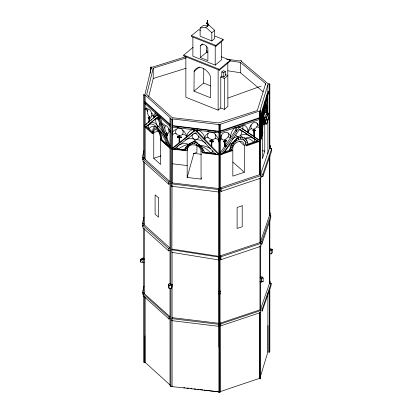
<?xml version="1.0" encoding="UTF-8"?>
<svg xmlns="http://www.w3.org/2000/svg" width="413" height="413" viewBox="0 0 413 413"><rect width="100%" height="100%" fill="white"/><g stroke="black" fill="none" stroke-linecap="round" stroke-linejoin="round"><path stroke-width="0.62" d="M225.859 141.246L224.316 141.979L223.985 141.478L223.557 141.623L223.557 141.267L226.056 140.42L226.386 141.07L223.887 141.912L223.557 141.623M266.664 111.541L266.674 107.452L267.345 107.54L267.572 106.657M267.345 107.54L267.196 108.02L266.478 107.932L267.33 101.882A2.628 0.372 -84.2 0 1 267.614 100.942C268.171 97.53 266.927 99.326 267.144 103.033M267.201 111.727L267.226 107.261L267.397 111.753M267.242 105.108L267.149 107.173L267.242 105.108L266.767 105.047L266.757 106.838L267.428 106.921L267.196 108.02M266.736 110.39L266.958 106.213L267.629 106.482M262.193 133.218L262.539 127.039L263.706 117.834C265.528 116.987 265.079 121.179 265.368 122.243M193.976 91.144L194.146 71.392C198.028 62.27 210.026 70.891 210.702 78.011L210.532 97.762L193.976 91.144L203.65 83.08L203.774 68.429M213.273 140.926L213.165 141.308L209.918 140.916L210.021 140.528L213.273 140.926L212.948 141.685L211.533 141.514L211.471 146.476L211.766 146.796L211.895 141.556L210.496 141.613L210.496 141.349M224.517 142.139L224.739 146.77L225.085 146.259L224.966 141.354M224.977 140.787L224.992 139.919C234.62 132.914 222.7 127.782 220.268 138.004A9.545 6.727 -45.4 0 0 219.876 139.48M225.085 146.259L224.992 139.919C222.127 141.138 220.32 137.436 221.75 135.196M207.336 26.127L207.605 26.112L207.336 26.127L207.424 20.717L207.775 20.8L207.455 20.872M261.785 117.122L261.501 116.094L260.68 119.977L260.897 123.637L261.739 120.09A1.993 0.284 -84.2 0 1 261.925 119.46L262.219 120.049A5.333 0.754 -84.2 0 0 262.209 118.314L261.857 117.065L261.625 120.735M262.436 131.85L263.019 124.54L264.186 120.704L264.614 121.577L264.769 124.168L264.769 151.096L262.436 158.773L262.436 134.411M144.054 258.321L142.779 257.96L140.704 259.343L140.621 262.09L143.388 262.575L144.323 262.1M152.521 131.866C153.812 118.959 162.934 134.246 161.72 139.501M265.435 108.665L266.457 99.667L267.092 97.855L267.356 99.156M145.159 109.76L145.613 108.165L146.76 108.17L146.094 108.221L145.175 109.409C145.557 109.92 144.963 108.764 145.877 109.13A2.344 1.027 69.8 0 1 146.749 109.92L147.441 111.422M218.802 154.416L218.802 154.86L202.742 152.908C202.804 148.453 198.209 144.695 194.208 143.492L194.286 141.463L188.483 144.292A28.156 22.498 20 0 0 178.38 149.062L177.027 147.777A2.075 1.662 20 0 1 177.063 146.811L178.535 145.262M207.532 25.962L207.734 20.743M261.863 133.606L262.327 126.889L263.706 117.834M263.69 120.007L264.057 119.367L263.953 116.652A4.827 0.681 -84.2 0 1 263.933 114.788L264.33 110.741L264.062 109.156M151.783 116.12C151.927 113.57 151.127 109.93 148.422 109.073L147.968 109.264C146.517 111.892 147.895 116.445 150.776 117.493L151.576 116.827L152.18 115.32L152.893 115.335A2.53 1.11 69.8 0 1 153.703 116.146L154.359 117.514A6.582 2.891 69.8 0 1 154.338 114.871L154.87 113.57L155.778 113.095M160.574 139.331L160.574 164.462L153.755 158.282L153.755 132.511L154.209 130.126L155.458 129.207C159.196 130.4 160.285 135.201 160.574 138.691M269.565 114.69L266.695 124.122L265.022 123.905L264.356 119.434L264.511 117.659M262.683 111.474L262.276 116.791A10.299 1.456 -84.2 0 0 262.276 119.543M260.422 136.011L261.114 129.873L261.114 125.18L260.918 125.815L260.918 125.531L261.589 125.619M261.873 129.176L261.202 129.088L263.277 109.471M265.476 108.65L265.807 106.523A2.912 0.413 -84.2 0 1 266.039 105.774L267.159 105.408M264.547 119.801L264.733 118.195A14.331 2.024 -84.2 0 1 265.595 115.372L266.416 114.091L266.958 114.22L266.757 117.674L265.827 116.894L264.733 118.195M186.852 136.579C186.96 132.774 190.362 129.739 194.048 129.439L194.048 130.363M260.954 138.861L264.49 108.051L268.176 115.32L267.505 115.232L264.088 108.49M187.166 150.146C187.672 141.633 201.343 144.132 201.059 151.834L201.059 179.113L187.166 177.43L187.166 150.146L188.029 147.064M261.697 129.888L261.842 128.97M264.774 120.581L265.017 119.083M260.376 122.269L260.618 120.947M263.298 119.925L263.623 117.07A4.326 0.609 -84.2 0 0 263.659 115.697L263.933 114.788A18.136 2.566 -84.2 0 1 264.563 113.214L265.358 112.181L266.209 112.677M168.969 131.871L168.571 133.177L167.714 133.523C165.303 132.186 163.734 127.942 165.561 125.676L166.031 125.64A3.66 1.606 69.8 0 1 167.647 127.059C169.289 128.113 168.003 132.015 169.629 131.628A1.724 0.759 69.8 0 1 170.141 132.114L170.301 132.361M262.152 127.23L262.477 125.65L262.658 125.939M229.824 150.182C230.201 140.936 245.415 129.491 247.914 144.075L248.461 144.56M262.864 119.181L263.055 118.232M264.934 121.789L265.229 120.446M231.564 150.224C231.998 145.407 235.369 139.821 240.428 139.047L240.867 137.126M150.456 73.178L150.456 67.717L151.246 67.804L144.942 94.412L144.054 94.319L143.595 94.923L143.595 159.237M142.697 225.059L142.408 226.288L142.408 223.562L143.9 217.377M142.273 159.645L142.273 157.451L143.915 150.647M143.528 294.381L142.475 294.268L142.475 292.404L143.961 286.214M145.226 109.352L145.799 108.221L146.806 108.191A3.8 1.667 69.8 0 1 147.968 109.264M186.062 57.944L153.223 68.191L146.692 94.556L172.278 117.679L218.684 122.929L257.33 110.519L265.652 83.612L240.474 62.446L229.638 60.757M148.665 96.895L153.223 78.501L153.223 68.191M262.064 124.034L261.589 125.898L260.83 125.831L260.83 125.475L261.501 125.562L262.157 123.379L261.486 123.291M172.19 125.583L172.097 125.908L218.833 131.582L218.926 131.257L172.19 125.583L172.19 118.892L218.926 124.566C218.802 125.578 219.639 124.504 219.489 124.963L219.499 291.165M208.188 137.39A3.077 2.457 20 0 0 207.042 137.338L205.7 137.828L204.729 139.181C204.833 134.731 201.214 130.911 197.063 129.806L197.063 131.195L218.926 153.977L218.709 154.746L215.746 154.385L195.297 132.728L173.78 149.289L171.973 149.072L172.19 126.786M173.78 149.289L173.888 148.907L185.509 150.317C186.655 146.574 190.269 143.683 194.208 143.492M177.621 136.863L177.729 136.481L181.276 136.909L181.168 137.741L177.621 137.307L177.621 136.863L181.168 137.297L181.276 136.909M177.621 137.307L177.729 136.481M180.476 137.658L180.584 137.271L180.507 137.813L178.142 137.524L178.22 137.25M194.048 130.828L179.185 142.79L179.185 135.407C183.806 136.409 184.761 129.465 180.342 128.371C175.009 126.151 173.651 135.397 179.216 135.299L179.216 136.662M179.185 142.79L179.216 137.374M218.895 191.033L218.622 191.968L171.803 186.278L172.19 118.892M171.803 186.278L172.082 185.287M172.082 148.985L185.509 150.76L185.618 150.373L185.618 149.929L173.992 148.52M193.836 131.597L194.048 129.439M171.973 149.072L195.339 130.389L195.468 129.945M197.063 131.195L196.846 131.964L197.063 129.806M187.166 177.43L193.873 153.383L201.451 154.302M218.895 259.297L218.699 259.953L171.88 252.338L172.082 185.927M201.059 151.834L201.405 150.6M202.742 152.908L202.866 152.025L215.323 153.538M213.273 141.458L213.165 141.845L209.918 141.447L210.021 141.065M210.558 141.396L210.48 141.669L212.876 141.958L212.948 141.685M209.918 141.447L209.964 140.75L211.833 140.978L211.895 139.594L211.895 141.292M201.059 179.113L201.405 177.884M211.471 146.476L211.766 146.796M212.876 141.958L212.948 141.416M172.097 127.111L218.833 132.785L218.926 132.459M215.746 154.385L215.834 154.054L202.742 152.464M218.895 325.387L218.622 326.322L171.803 320.643L172.082 317.618L172.082 252.271M171.803 320.643L172.082 319.657M218.622 191.968L218.895 188.571L172.082 182.892M218.699 259.953L218.895 256.344L172.082 249.101M218.622 326.322L218.895 323.296L172.082 317.618M172.19 386.212L172.082 386.594L170.905 386.392L170.011 385.742L170.011 288.109M148.195 125.516L148.489 124.938M232.183 143.93L230.098 148.912L229.84 150.182L230.444 150.719M150.456 67.717L150.626 67.154L151.349 66.88L151.819 67.329L186.026 56.653M226.556 59.121L239.886 61.031L240.098 60.432L241.254 60.675L241.75 61.093L241.259 61.269L268.027 83.725L268.765 83.462L269.839 84.071L269.565 84.866L267.898 84.65L260.004 110.56L260.675 110.648L260.696 111.174L259.958 111.546L259.958 174.554L261.052 175.53L261.052 178.049L221.167 191.415L220.072 190.434M260.381 116.017L267.898 91.34L267.898 84.65M262.369 110.689L262.916 108.898M264.831 102.615L265.368 100.834M266.452 97.282L266.994 95.501M260.675 117.333L268.569 91.423L267.898 91.34M260.675 118.536L268.569 92.626L268.569 91.423M260.83 125.475L261.202 123.074L261.677 123.136L261.589 124.602L261.677 123.136M260.83 125.831L260.918 125.531M266.478 107.932L266.674 107.452M261.501 125.919L262.157 123.379M267.149 108.02L267.629 106.301M267.505 115.232L265.022 123.373L266.695 123.585L269.565 114.153L268.569 114.024L264.475 106.064L260.675 139.78L262.864 132.594L262.193 132.511L260.789 137.023M265.022 123.905L266.819 118.01M268.176 115.32L268.569 114.024M260.675 140.492L262.864 132.594M260.381 376.646L267.898 351.969L267.898 293.4M251.212 125.005C248.771 133.554 261.197 127.214 256.339 122.387C251.708 121.071 249.917 127.343 248.321 130.611A9.545 3.165 -58.4 0 0 247.841 132.346A12.354 8.704 -45.4 0 0 247.64 129.346C247.124 127.065 245.193 125.144 242.829 124.907M266.757 106.838L266.958 106.213M269.839 252.921L269.565 253.716L271.233 253.954L272.379 252.637L272.379 249.38L269.72 248.518M267.898 351.969L269.565 352.186L269.839 351.391L269.839 288.176M269.565 148.143L260.675 173.925L262.833 174.229L271.723 148.448L269.565 148.143L269.565 84.866M260.675 176.284L262.833 176.594L271.723 150.812L271.723 148.448M269.565 215.359L260.675 241.14L261.852 241.311L270.742 215.529L269.565 215.359L269.565 155.644M260.675 243.954L261.852 244.119L270.742 218.338L270.742 215.529M269.565 283.122L260.675 308.898L262.245 309.125L271.135 283.344L269.565 283.122L269.565 220.702M260.675 310.772L262.245 310.994L271.135 285.213L271.135 283.344M241.868 139.196L242.663 137.276M171.524 288.289L171.524 285.662L172.082 284.428L170.905 284.221L169.02 285.646L169.02 288.274L171.524 288.289L172.082 287.05M247.841 132.346L249.287 130.08L251.31 128.464M260.773 123.539L260.701 123.683A3.438 0.485 -84.2 0 0 260.407 124.731M184.404 149.785C186.191 145.557 190.016 142.826 194.286 141.463C198.932 143.507 202.633 147.565 204.559 152.232M200.279 45.915C202.241 42.023 207.409 45.812 207.889 48.956L207.889 60.597L200.279 57.557L200.279 45.915L202.726 43.876M164.787 128.2L163.672 125.784A3.727 1.637 69.8 0 0 162.546 124.643L161.762 124.489L162.376 123.776L163.254 123.817A4.182 1.833 69.8 0 1 164.57 125L165.174 125.98M192.504 134.437C190.827 136.832 193.589 139.909 196.185 139.573A13.737 10.981 20 0 1 202.706 141.205L206.02 143.254M208.183 133.456C204.342 140.012 218.405 142.377 215.349 134.571C212.803 130.064 206.665 132.795 205.075 136.605A7.873 6.293 20 0 0 204.843 138.861M262.002 130.864L262.281 130.384M196.634 144.344L197.373 143.115L194.286 141.463M243.345 139.806L244.532 137.983M219.876 140.25L220.666 139.418A1.74 1.229 -45.4 0 1 221.616 139.083L221.796 139.088M220.083 153.094L224.517 146.579M224.868 146.063L235.441 130.518L235.441 127.627M223.598 152.294L231.564 149.599L232.168 150.136L232.168 150.76L220.346 154.751L220.346 154.132L220.733 154.472L239.494 126.889L238.962 126.414M220.733 154.472L222.86 153.755L239.54 129.321L258.517 141.7L260.402 141.065L253.933 136.471M166.94 142.428L166.109 144.147L166.594 143.915L165.024 139.826L161.096 132.666A20.351 8.931 69.8 0 0 158.891 129.858M228.931 144.7L229.711 144.199A11.76 8.286 -45.4 0 1 232.937 142.769L236.861 138.567L238.002 136.553C241.899 136.729 243.716 128.799 238.802 129.821M172.19 134.896L174.203 133.642A3.495 2.793 20 0 1 176.088 133.755M198.039 145.34L198.849 144.369L200.011 145.49L199.107 146.197M271.233 250.696L272.379 249.38L269.839 249.669L269.565 250.464L271.233 250.696L271.233 253.954M234.667 127.736L232.085 131.081L230.666 134.937A12.359 8.709 -45.4 0 0 230.511 137.766L228.141 136.853M259.958 141.298L246.391 145.882L245.843 145.397L245.255 142L244.3 140.565L245.885 139.021M245.255 142L246.886 140.41M200.119 28.053L203 25.652L208.73 24.971L214.708 30.33L214.708 38.507L211.828 40.908L200.119 36.225L200.119 28.053L205.85 27.372L208.73 24.971M214.801 36.065L223.139 39.4L223.139 40.278L215.916 46.302L191.503 36.54L191.503 35.663L198.725 29.638L200.511 30.35M221.306 56.726L230.211 60.288L230.211 61.145L219.349 70.205L183.728 55.967L183.728 55.105L193.108 47.283M211.828 40.908L211.828 32.73L214.708 30.33M185.483 56.664L185.86 56.349L185.86 97.261L218.136 110.163L220.774 107.963L220.774 77.035L221.786 76.193L221.786 71.924L223.309 70.659L225.317 71.459L225.317 75.724L223.794 76.994L221.786 76.193M200.279 57.557L206.634 52.255L206.634 46.127M215.916 46.302L215.916 45.42L223.139 39.4M194.146 71.392L199.464 66.958M192.886 37.258L192.886 56.183L215.209 65.109L221.564 59.813L221.564 41.512M146.104 124.411L147.049 123.621M148.468 122.439L149.413 121.649L148.742 121.871M151.003 120.317L151.963 119.517M153.399 118.319L156.093 116.068M219.349 70.205L219.349 69.343L230.211 60.288M223.794 76.994L223.794 72.729L225.317 71.459M220.774 107.963L224.373 109.399L224.373 78.475L227.888 75.543L225.317 74.516M224.373 109.399L227.888 106.466L227.806 62.461M168.809 145.918L160.941 138.794L160.27 139.016L170.011 147.839L157.25 114.762L144.488 125.423L145.928 126.724L157.25 117.344L168.576 146.538M145.928 126.724L157.451 117.509M172.19 148.298L179.216 142.681M170.874 284.242L170.011 283.571L168.421 284.196L169.02 285.646L170.874 284.242L170.905 119.073L172.082 119.28M232.137 139.196L233.763 138.087A10.588 7.46 -45.4 0 1 238.002 136.553L236.623 136.171L235.828 134.963M236.706 138.83L238.884 137.41M148.695 124.767L150.967 123.931L152.96 124.38A16.293 7.15 69.8 0 1 156.532 127.106L157.002 127.287L157.389 126.781A2.029 0.893 69.8 0 0 157.399 125.98C156.558 123.786 154.71 120.999 156.315 118.712L157.265 118.67L158.355 119.662M150.879 122.955L152.738 122.341L154.369 122.831A12.023 5.276 69.8 0 1 157.265 125.366L157.812 125.98A28.063 12.318 69.8 0 1 163.212 132.408M201.126 148.474L202.071 147.823M170.905 119.073L170.011 118.428L170.683 118.206L145.159 95.093L144.323 95.372L143.595 94.923M171.328 386.109L170.874 386.413L170.905 288.135M201.869 149.542L202.84 148.907M185.086 139.981L185.556 139.677M200.114 147.147L201.038 146.553M232.555 143.347L228.121 147.007L224.744 151.907L223.991 151.514M245.668 143.321L247.594 142.165M179.34 144.72L183.171 143.497A9.432 7.537 20 0 1 187.44 143.925L189.598 144.989M143.388 259.854L143.388 262.575L140.699 259.343L143.388 259.854L144.323 259.374L143.595 258.93L140.699 259.343L140.735 262.043M259.41 312.708L259.41 378.375L259.958 378.86L260.696 378.494L260.696 281.454M193.041 141.943L194.218 140.874A3.485 2.783 20 0 0 194.404 139.295A9.256 7.398 20 0 0 188.875 138.567L186.32 139.284M208.694 24.026L208.89 24.274L207.522 23.556M220.527 291.459L218.905 291.609L218.895 290.989L220.072 290.881L220.527 291.459L220.527 293.777L218.905 293.922L218.895 293.251M207.512 23.283L206.531 23.164M269.359 146.429L270.551 145.99L270.551 148.313M269.25 213.423L270.231 213.062L270.231 215.782M227.806 98.098L261.119 86.111M259.958 111.546L259.41 111.056L219.742 124.463L220.072 124.907L220.072 290.881M259.41 117.746L219.742 131.153L220.196 131.551L220.196 132.754L259.865 119.352L259.865 118.149L259.41 117.746L259.41 111.056M220.196 131.551L259.865 118.149M235.441 127.049L236.432 127.927L242.911 125.738L242.911 129.207M253.009 130.446L254.759 129.858L255.363 130.394L253.613 131.251L253.009 130.446L253.613 131.251M253.009 130.714L253.319 130.611L253.923 131.411L255.084 130.751M254.48 130.219L255.363 130.658M253.319 130.611L253.319 130.88L253.763 130.725M253.613 130.983L255.363 130.394M223.557 141.267L223.887 141.556L226.386 140.714M223.985 141.685L224.517 141.504M253.675 138.35L251.579 137.601L248.44 137.472A12.7 8.947 -45.4 0 0 245.115 138.345C248.332 138.123 251.667 139.501 253.541 142.17L254.811 140.389A2.581 1.817 -45.4 0 0 254.795 139.403L254.305 138.722L257.531 140.823L245.843 144.777L246.391 145.262L258.079 141.313L258.517 141.7M223.046 153.218L232.168 150.136M244.31 172.236L232.824 176.119L232.824 149.46C231.786 143.012 243.577 136.909 244.31 145.577L244.31 172.236L232.886 162.087M219.742 391.782L259.41 378.375M259.958 174.554L220.072 187.915L221.167 188.891L221.167 191.415M221.167 188.891L261.052 175.53M259.958 242.576L220.072 255.936L221.001 256.767L221.001 259.663L260.887 246.303L260.887 243.402L259.958 242.576L259.958 178.359M221.001 256.767L260.887 243.402M220.836 323.89L260.722 310.53L259.958 309.843L220.072 323.209L220.836 323.89L220.836 325.842L260.722 312.481M142.986 159.005L144.323 158.561L170.011 181.617L168.68 182.066L142.986 159.005L142.986 161.132L168.68 184.188L170.011 183.739M142.908 225.426L144.323 224.956L170.011 248.032L168.602 248.502L142.908 225.426L142.908 227.811L168.602 250.867L170.011 250.397M143.321 294.025L144.323 293.695L170.011 316.75L169.01 317.086L143.321 294.025L143.321 295.971L169.01 319.027L170.011 318.691M170.011 126.316L144.488 103.204L144.488 102.001L145.159 101.779L170.213 124.463M148.995 116.9L149.145 118.061L148.995 116.9L149.413 116.76L149.413 117.798L148.742 118.02L148.148 117.478L148.819 117.256L149.413 117.798M149.145 117.065L149.568 116.925L149.568 117.922L150.053 118.552L149.382 118.774L148.148 117.478M148.148 117.659L148.819 117.256M148.742 118.02L149.568 117.922M148.742 118.371C149.981 120.054 148.685 125.284 148.995 118.288M148.897 118.51L149.568 118.288L149.888 118.583L149.222 118.805L148.329 117.824M150.053 118.366L149.222 118.805M159.361 115.847L158.69 116.068L158.69 118.495L159.361 118.273L159.361 116.451M148.897 121.742L149.568 121.52L149.568 118.288M145.159 102.982L145.159 125.201L144.323 125.48L152.387 132.779L153.223 132.506C154.276 121.024 162.226 134.731 160.941 139.326M153.755 132.511L158.602 130.911M144.323 126.368L152.387 133.667L153.223 133.394L153.223 132.506L146.6 126.502M166.217 132.945L166.516 134.22L166.217 132.945L166.635 132.805L166.661 133.786L165.99 134.008L165.453 133.559L166.119 133.337L166.661 133.786M166.491 133.187L166.909 133.048L166.935 134.08L167.637 134.937L166.971 135.154L165.453 133.559M165.628 133.946L165.634 134.225L166.305 134.003M165.99 134.008L166.263 134.302L166.935 134.08M165.634 134.225L166.444 134.695L166.532 138.329L166.176 134.478M166.005 134.535L166.444 134.695M166.098 137.684L166.769 137.467L166.697 134.943L167.637 134.937M166.263 134.302L166.971 134.891L167.637 134.669M166.279 134.752L166.707 135.113L167.373 134.695M166.367 138.386L167.038 138.164L166.971 134.891M153.755 158.282L161.024 155.882M193.284 153.646L196.918 152.443L196.918 145.355M143.595 295.713L143.595 362.242L144.323 362.686L145.159 362.413L170.213 385.097M202.649 150.915L203.795 150.538M153.223 78.501L186.062 68.253M176.088 129.496L174.049 130.343L172.464 132.392A6.856 5.477 20 0 0 172.19 133.951M254.15 129.584L254.315 136.811L254.15 129.584L253.763 129.243L253.763 136.357L254.919 137.348M193.811 133.502L196.438 133.6M224.517 140.941L224.517 140.017L225.214 140.115M259.958 281.212L261.181 281.996L263.153 281.635L263.153 278.114L262.27 276.798L260.675 276.762L260.696 277.293L259.958 277.66L261.181 278.439L263.153 278.114L260.696 277.293L260.696 245.74M264.057 119.367L264.356 119.434M256.679 126.905L258.29 127.054L259.41 128.087A10.196 7.181 -45.4 0 0 258.982 125.66L257.067 123.301M140.704 259.343L142.655 259.065M263.153 281.635L261.057 281.903L261.057 278.347M182.443 134.509L182.954 134.452A3.242 2.592 20 0 1 184.518 134.71L185.891 135.567L186.769 136.848L186.671 136.228A11.099 8.869 20 0 0 185.793 133.802L184.224 131.608L182.67 130.229M219.484 124.948L220.072 124.907M220.072 293.834L220.072 392.226L218.895 392.329L218.926 391.885L204.198 390.099M230.464 147.642L232.018 147.591M169.02 285.646L171.524 285.662M211.833 139.816L211.533 139.584L211.533 141.246M240.428 139.047L242.963 139.573L244.3 140.565M142.273 157.451L144.054 157.642M142.408 223.562L144.054 223.743M142.475 292.404L144.054 292.574M218.926 391.885L172.082 386.594L172.082 320.297M177.182 127.39L178.431 127.545M207.682 131.091L208.932 131.246M214.554 131.928L215.803 132.077M193.836 130.209L196.846 130.575M180.584 137.539L178.142 137.261L178.142 137.524M210.48 141.401L212.876 141.695M176.666 149.145L177.946 149.299M183.702 149.996L187.166 150.42M172.19 163.744L187.166 165.561M171.803 183.883L218.622 189.562M171.803 318.609L218.622 324.288M183.713 387.611L184.993 387.766M186.913 387.998L188.834 388.23M190.754 388.468L192.035 388.623M193.955 388.855L195.876 389.087M197.156 389.242L199.076 389.474M200.357 389.629L202.917 389.944M266.679 107.112L267.35 107.199M266.757 107.199L267.428 107.282M266.478 107.752L267.196 107.855M263.277 110.648L263.948 110.736L263.948 107.793M261.114 123.363L261.589 123.425M262.875 123.926L264.769 124.168M261.873 124.313L261.202 124.225L261.202 123.074M261.114 124.54L261.785 124.628M261.579 124.943L261.873 124.979M261.785 125.268L261.491 125.227L261.491 129.919L261.579 125.542M261.114 129.873L261.785 129.956M262.24 150.771L264.769 151.096M176.666 149.191L177.946 149.361M171.88 249.813L218.699 257.051M227.723 70.768L240.474 72.755L263.184 91.846M196.438 142.583L196.206 142.449M242.261 137.183L240.753 136.285A4.894 3.449 -45.4 0 1 240.34 135.433A13.686 9.644 -45.4 0 1 243.846 134.566L247.15 134.731L250.02 135.929M179.185 135.407L179.593 135.371L179.562 142.49M215.188 138.283C217.109 138.541 218.9 140.167 218.926 142.175M231.512 145.139L232.808 145.598M168.525 128.918L168.767 129.016A2.705 1.187 69.8 0 1 169.526 129.728L170.362 131.406M191.503 35.663L215.916 45.42M206.464 50.794L207.651 51.269M206.634 52.255L207.806 52.725M183.728 55.105L219.349 69.343M221.786 71.924L223.794 72.729M220.774 77.035L224.373 78.475M203.65 83.08L210.744 85.919M184.962 148.701L185.912 149.129M197.373 143.115L195.839 141.499A2.943 2.349 20 0 1 195.845 140.146L196.185 139.573L198.338 138.458L198.782 136.166M187.543 145.262L188.519 145.815M210.625 148.665L208.632 147.591A17.361 13.872 20 0 0 200.011 145.484M186.593 146.383L187.357 146.878M185.674 147.575L186.568 148.153M239.592 129.124L247.413 134.225M248.456 134.906L253.768 138.37M242.416 128.665L253.763 136.357M239.494 126.889L260.402 141.065M269.245 212.246L270.231 213.062M166.945 134.53L167.379 134.891M269.581 145.139L270.551 145.99M215.349 134.571L217.868 137.668A10.568 8.446 20 0 1 218.797 141.282M254.315 129.543L253.933 129.202L253.933 130.136M253.319 130.88L253.923 131.411M242.374 125.258L242.911 125.738M235.441 130.518L236.432 131.396L236.432 127.927M239.075 140.926L244.31 145.577M219.742 132.351L220.196 132.754M226.386 141.07L226.056 140.42M223.985 141.478L224.316 141.979M225.575 145.02L226.567 145.897M225.214 145.552L226.205 146.429M222.478 153.414L222.86 153.755M220.072 258.832L221.001 259.663M220.072 325.155L220.836 325.842M205.85 27.372L211.828 32.73M144.488 102.001L170.011 125.113M148.897 118.144L149.382 118.588M170.011 148.37L160.27 139.548L160.27 139.016M232.942 142.769L233.908 143.709M228.095 132.96L229.318 134.287A6.696 2.881 36.3 0 1 230.506 137.766M195.339 130.389L218.709 154.746M190.228 143.373L190.945 144.261M220.072 392.226L219.959 322.491M165.406 137.828L163.915 135.433A25.095 11.017 69.8 0 0 158.334 128.975L157.611 127.323A1.993 0.872 69.8 0 1 157.632 126.275L157.812 125.98L158.866 126.471L159.64 125.903L159.852 123.461M160.182 117.039L161.782 121.696A6.716 2.948 69.8 0 1 161.762 124.489M264.909 104.128L265.43 108.191M236.195 139.264L236.835 140.528M191.844 142.495L192.463 143.729M219.504 291.005L219.845 294.077M234.698 140.642L235.271 141.995M169.02 288.274L168.421 286.823L168.421 284.196M159.361 118.273L166.769 137.467M167.038 138.164L170.455 147.028M154.359 117.514L152.867 114.293A4.306 1.889 69.8 0 0 151.514 113.085M266.251 105.594L266.101 103.632M262.802 123.007L262.931 123.823M263.277 114.928L263.659 115.697A17.816 2.519 -84.2 0 0 263.257 117.333M263.174 120.627L263.251 121.907M260.675 377.967L260.696 378.494M264.96 104.479L264.991 107.07M218.895 188.627L218.983 347.147M270.143 281.289L270.143 283.096M269.839 84.071L269.839 148.504M269.839 155.593L269.839 215.519M269.839 220.671L269.839 283.69M269.565 288.191L269.565 352.186M268.027 325.496L268.027 351.535M267.898 93.761L267.898 113.942M267.898 118.98L267.898 153.734M266.695 123.585L266.695 124.122M265.652 83.612L265.652 84.897M262.833 174.229L262.833 176.594M262.245 309.125L262.245 310.994M261.852 241.311L261.852 244.119M261.202 124.891L261.202 129.088M261.181 278.439L261.181 281.996M260.675 110.648L260.696 175.561M260.696 177.492L260.675 243.391M259.958 246.117L259.958 309.843M259.958 312.44L259.958 378.86M259.41 118.949L259.41 140.188M259.41 140.812L259.41 174.931M254.759 129.858L254.759 130.121M246.391 145.262L246.391 145.882M240.474 62.446L240.474 72.755M238.549 137.612L238.549 139.367M224.739 140.214L224.739 146.77M223.887 141.556L223.887 141.912M219.959 124.741L219.959 190.439M219.959 255.497L219.959 258.719M219.484 293.715L219.504 392.35M219.411 124.845L219.411 291.676M219.411 293.612L219.437 392.226M218.926 124.566L218.895 392.329M218.833 131.582L218.833 132.785M218.136 69.895L218.136 110.163M215.209 45.549L215.209 65.109M213.165 141.308L213.165 141.845M185.509 150.317L185.509 150.76M181.168 137.297L181.168 137.741M180.507 137.544L180.507 137.813M172.19 148.597L172.19 183.088M172.19 284.325L172.19 286.261M170.011 118.428L170.011 283.571M169.01 317.086L169.01 319.027M168.68 182.066L168.68 184.188M168.602 248.502L168.602 250.867M155.856 113.498L155.856 115.929M152.387 132.779L152.387 133.667M151.246 67.804L151.246 69.017M149.413 118.149L149.413 121.066M145.159 95.093L145.159 101.779M145.159 126.734L145.159 159.573M145.159 297.375L145.159 362.413M144.849 336.094L144.849 362.129M144.323 95.372L144.323 158.561M144.323 161.968L144.323 224.956M144.323 228.621L144.323 293.695M144.323 296.281L144.323 362.686M143.595 161.168L143.595 225.483M143.595 228.059L143.595 258.93M143.595 262.291L143.595 294.428M155.334 126.745A24.29 10.661 69.8 0 0 153.486 126.373L151.235 126.745L148.902 128.588L148.231 126.832A2.69 1.182 69.8 0 1 148.195 125.516M200.016 145.474A29.571 23.624 20 0 1 210.759 152.743L212.143 152.387L212.741 151.607A2.561 2.05 20 0 0 212.783 150.6M262.002 127.261A11.027 1.559 -84.2 0 1 262.477 125.65M242.194 205.762L237.103 207.471L237.103 228.441L242.194 226.737L242.194 205.762M206.531 22.989L206.18 23.025L206.531 23.345L206.531 22.989M158.53 197.904L155.097 194.828L155.097 214.11L158.53 217.192L158.53 197.904"/></g></svg>
